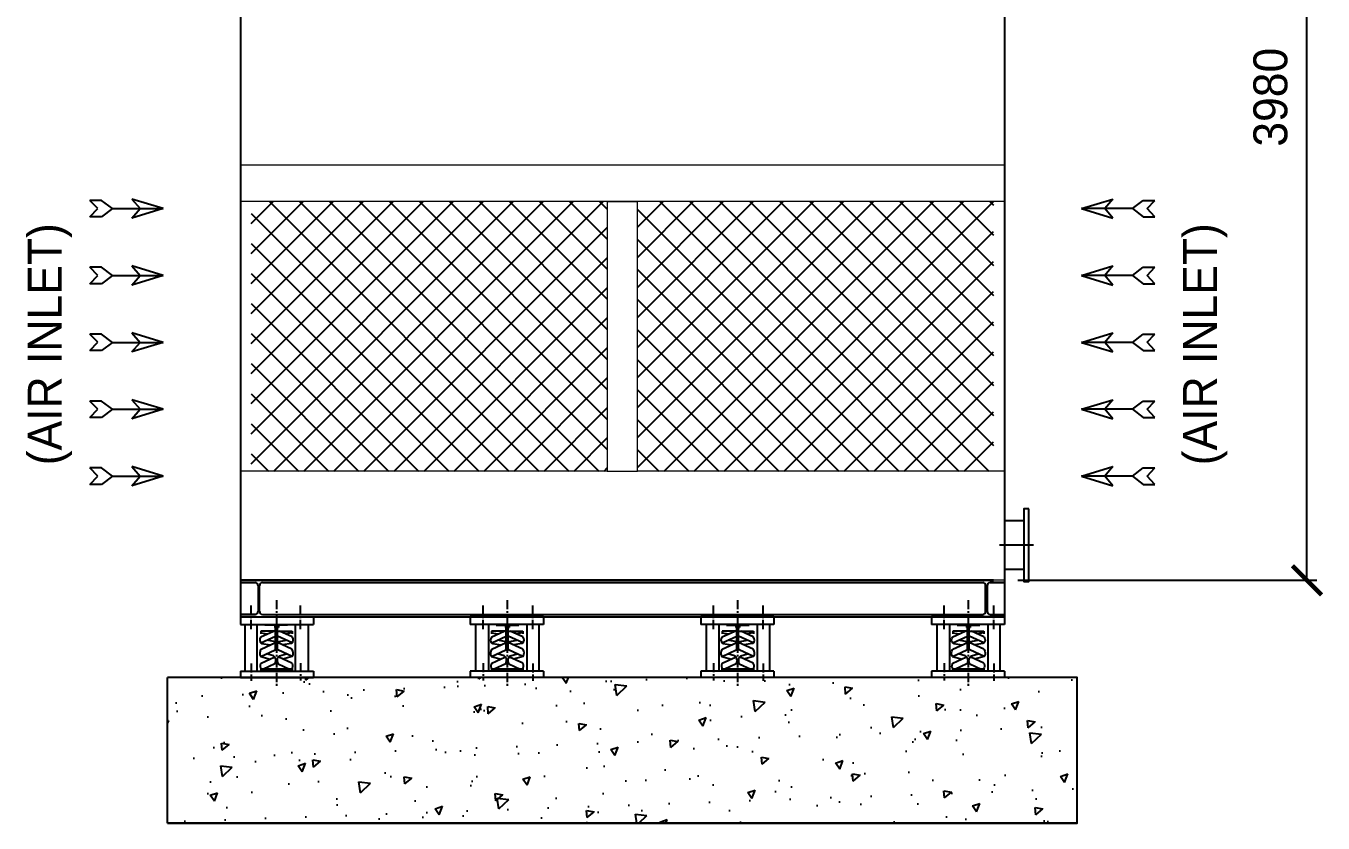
# Model space of a CAD drawing. Header units: millimetres. Extents: x 123437 to 162203, y 20795 to 41590.
# Drawn here: x 137686 to 143034, y 25671 to 28954 of the extents above; entities that cross this region are included whole.
import ezdxf
from ezdxf.enums import TextEntityAlignment as Align

# ---------------------------------------------------------------- set-up
doc = ezdxf.new("R2010")
doc.units = ezdxf.units.MM
doc.header["$LTSCALE"] = 30
doc.header["$MEASUREMENT"] = 0
doc.linetypes.add('CENTER', pattern=[2, 1.25, -0.25, 0.25, -0.25])
doc.layers.get('0').update_dxf_attribs({"linetype": 'CONTINUOUS'})
doc.layers.get('DEFPOINTS').update_dxf_attribs({"color": 143, "linetype": 'CONTINUOUS'})
for name, color, linetype in [('4', 2, 'CONTINUOUS'), ('center', 1, 'CENTER'), ('L1_', 7, 'CONTINUOUS'), ('냉각탑_dim', 1, 'CONTINUOUS'), ('냉각탑_text', 3, 'CONTINUOUS'), ('냉각탑_기초', 23, 'CONTINUOUS'), ('냉각탑_찬넬방진', 1, 'CONTINUOUS')]:
    doc.layers.add(name, color=color, linetype=linetype)
doc.styles.add('HY울릉도L', font='')
doc.styles.add('돋움', font='')
doc.styles.get('HY울릉도L').set_extended_font_data('HY울릉도L')
doc.styles.get('돋움').set_extended_font_data('Dotum')
doc.dimstyles.new('성지DIM', dxfattribs={"dimtxt": 3.5, "dimasz": 3, "dimexe": 1, "dimexo": 2.5, "dimgap": 2, "dimtad": 1, "dimdec": 0, "dimzin": 3, "dimdsep": 46, "dimtxsty": 'HY울릉도L', "dimblk": 'ARCHTICK', "dimcen": -2, "dimclrd": 256, "dimclre": 256, "dimclrt": 7, "dimadec": 0, "dimazin": 0, "dimtfac": 1, "dimtdec": 0, "dimtofl": 0, "dimtmove": 0, "dimatfit": 3, "dimfxl": 0, "dimtolj": 1, "dimtzin": 0, "dimlwe": -1, "dimarcsym": 0})

# ---------------------------------------------------------------- blocks, each defined once
blk = doc.blocks.new('sdfghj')
at = {"layer": '4', "color": 3, "linetype": 'CENTER'}
blk.add_line((77432.1, -35928.4), (77432.1, -36281.4), dxfattribs=at)
at = {"layer": 'L1_', "color": 1, "linetype": 'CENTER'}
for p, q in [((77327, -36047.5), (77327, -35948.7)), ((77531.4, -36047.5), (77531.4, -35948.7)), ((77327, -36189.1), (77327, -36261.1)), ((77531.4, -36188), (77531.4, -36260))]:
    blk.add_line(p, q, dxfattribs=at)
at = {"layer": 'L1_', "color": 2, "linetype": 'Continuous'}
for p, q in [((77282.9, -35996.6), (77282.9, -36028.9)), ((77282.9, -35996.6), (77584.3, -35996.6)), ((77282.9, -36028.9), (77584.3, -36028.9)), ((77301.5, -36028.9), (77351.4, -36028.9)), ((77301.5, -36028.9), (77301.5, -36221.7)), ((77351.4, -36028.9), (77351.4, -36221.7)), ((77383.9, -36028.9), (77383.9, -36031.2)), ((77477.4, -36031.2), (77383.9, -36031.2)), ((77424.6, -36031.2), (77424.6, -36041.1)), ((77439.7, -36041.1), (77424.6, -36041.1)), ((77428.3, -36129.5), (77428.3, -36041.1)), ((77435.9, -36129.8), (77435.9, -36041.1)), ((77439.7, -36031.2), (77439.7, -36041.1)), ((77477.4, -36028.9), (77477.4, -36031.2)), ((77509.3, -36028.9), (77562.2, -36028.9)), ((77509.3, -36028.9), (77509.3, -36221.1)), ((77562.2, -36028.9), (77562.2, -36221.1)), ((77584.3, -35996.6), (77584.3, -36028.9)), ((77367.4, -36056.2), (77367.4, -36067.8)), ((77427.8, -36056.2), (77367.4, -36056.2)), ((77367.4, -36062.9), (77394.5, -36067.7)), ((77367.7, -36104.6), (77428.3, -36076.7)), ((77367.9, -36079.9), (77419.4, -36056.2)), ((77428.3, -36099.6), (77392.9, -36093.4)), ((77496, -36104.6), (77435.8, -36076.9)), ((77435.9, -36056.2), (77496.3, -36056.2)), ((77437.6, -36056.2), (77435.9, -36056.2)), ((77436, -36099.5), (77471.4, -36093.3)), ((77495.8, -36079.9), (77444.2, -36056.2)), ((77496.3, -36062.9), (77469.1, -36067.7)), ((77496.3, -36056.2), (77496.3, -36067.8)), ((77301.5, -36120), (77301.5, -36221.1)), ((77351.4, -36120), (77351.4, -36221.1)), ((77367.1, -36160.1), (77426.2, -36132.8)), ((77368.2, -36130.5), (77428.3, -36102.8)), ((77370.4, -36106.4), (77406.8, -36112.8)), ((77428.3, -36129.5), (77435.9, -36129.5)), ((77495.4, -36130.5), (77435.9, -36103.1)), ((77496.6, -36160.1), (77438, -36133.1)), ((77493.3, -36106.4), (77456.9, -36112.8)), ((77509.3, -36120), (77509.3, -36221.1)), ((77562.2, -36120), (77562.2, -36221.1)), ((77366.9, -36160.2), (77406, -36171.2)), ((77368.3, -36188.6), (77422.1, -36163.7)), ((77425.3, -36191.3), (77378.3, -36212.9)), ((77419.2, -36158.2), (77391.1, -36149)), ((77438.4, -36191.3), (77485.3, -36212.9)), ((77495.4, -36188.6), (77441.5, -36163.7)), ((77444.5, -36158.2), (77472.5, -36149)), ((77496.8, -36160.2), (77457.6, -36171.2)), ((77282.9, -36221.1), (77584.3, -36221.1)), ((77282.9, -36221.1), (77282.9, -36246.6)), ((77282.9, -36246.6), (77584.3, -36246.6)), ((77367.4, -36210.4), (77367.4, -36221.1)), ((77494.5, -36212.9), (77367.4, -36212.9)), ((77367.4, -36212.9), (77492.8, -36212.9)), ((77496.3, -36212.9), (77368, -36212.9)), ((77369.1, -36212.9), (77496.9, -36212.9)), ((77496.9, -36209.5), (77496.9, -36221.1)), ((77584.3, -36221.1), (77584.3, -36246.6))]:
    blk.add_line(p, q, dxfattribs=at)
for centre, radius, start, end in [((77381, -36092.2), 18.3, 142.4554, 226.9466), ((77369.4, -36083.2), 3.63, 114.7395, 142.4554), ((77482.7, -36092.2), 18.3, 313.0534, 37.5446), ((77494.3, -36083.2), 3.63, 37.5446, 65.2605), ((77394, -36147.3), 31.4, 150.8406, 199.726), ((77369.7, -36133.8), 3.63, 114.7395, 150.8406), ((77371, -36102.9), 3.63, 226.9466, 260.1342), ((77424.7, -36129.5), 3.63, 294.7395, 0), ((77439.5, -36129.8), 3.63, 180, 245.2605), ((77492.7, -36102.9), 3.63, 279.8658, 313.0534), ((77493.9, -36133.8), 3.63, 29.1594, 65.2605), ((77469.6, -36147.3), 31.4, 340.274, 29.1594), ((77367.9, -36156.7), 3.63, 199.726, 254.389), ((77385.8, -36199.6), 21.4, 154.2564, 218.822), ((77369.8, -36191.9), 3.63, 114.7395, 154.2564), ((77418.1, -36161.6), 3.63, 294.7395, 71.8917), ((77423.6, -36167), 3.63, 22.2631, 114.7395), ((77399.9, -36176.7), 29.3, 330.1371, 22.2631), ((77463.7, -36176.7), 29.3, 157.7369, 209.8629), ((77440, -36167), 3.63, 65.2605, 157.7369), ((77445.6, -36161.6), 3.63, 108.1083, 245.2605), ((77477.9, -36199.6), 21.4, 321.178, 25.7436), ((77493.9, -36191.9), 3.63, 25.7436, 65.2605), ((77495.8, -36156.7), 3.63, 285.611, 340.274)]:
    blk.add_arc(centre, radius, start, end, dxfattribs=at)
blk = doc.blocks.new('_ArchTick')
at = {"color": 0, "linetype": 'ByBlock', "const_width": 0.15}
blk.add_lwpolyline([(-0.5, -0.5), (0.5, 0.5)], dxfattribs=at)
blk = doc.blocks.new('*D32')
at = {"layer": 'DEFPOINTS', "color": 0, "transparency": 16777216}
for p in [(141675.4, 30650.6), (142967.5, 30650.6), (141675.4, 26670.6)]:
    blk.add_point(p, dxfattribs=at)
at = {"layer": '냉각탑_dim', "transparency": 16777216}
for p, q in [((141775.4, 30650.6), (143007.5, 30650.6)), ((141775.4, 26670.6), (143007.5, 26670.6))]:
    blk.add_line(p, q, dxfattribs=at)
at = {"layer": '냉각탑_dim', "lineweight": -2, "transparency": 16777216}
blk.add_line((142967.5, 26670.6), (142967.5, 30650.6), dxfattribs=at)
at = {"layer": '냉각탑_dim', "lineweight": -2, "transparency": 16777216, "xscale": 120, "yscale": 120, "zscale": 120}
for p, rotation in [((142967.5, 30650.6), 90), ((142967.5, 26670.6), 270)]:
    blk.add_blockref('_ArchTick', p, dxfattribs=dict(at, rotation=rotation))
at = {"layer": '냉각탑_dim', "color": 7, "transparency": 16777216, "insert": (142817.5, 28660.6), "char_height": 140, "attachment_point": 5, "rotation": 90, "style": 'HY울릉도L'}
blk.add_mtext('\\A1;3980', dxfattribs=at)
blk = doc.blocks.new('화살표 IN OUT')
at = {"layer": '냉각탑_dim'}
for p, q in [((-322.7, 43), (-383.9, 43)), ((-343.1, 0.5), (-383.9, 43)), ((-383.9, -43), (-343.1, 0.5)), ((-266.4, 0), (-322.7, 43)), ((-266.4, 0), (-322.7, -43)), ((-266.4, 0), (0, 0)), ((-163.5, 50), (-121.5, 0)), ((0, 0), (-163.5, 50)), ((-163.5, -50), (-121.5, 0)), ((0, 0), (-163.5, -50)), ((-322.7, -43), (-383.9, -43))]:
    blk.add_line(p, q, dxfattribs=at)
blk = doc.blocks.new('A$C226D569F')
at = {"layer": '냉각탑_기초', "ltscale": 30}
h = blk.add_hatch(dxfattribs=at)
h.set_pattern_fill('AR-CONC', color=256, scale=50, angle=-90, style=0)
h.set_pattern_definition([(40, (117875.86, -570.8), (-31.3761, 358.6301), [37.5, -412.5]), (95, (117875.86, -570.8), (376.0961, -69.3757), [30, -330]), (349.54856, (117873.25, -540.92), (344.72, 289.2544), [31.8701, -350.571]), (43.8158, (117975.86, -570.8), (-82.7596, 533.6207), [56.25, -618.75]), (353.36436, (117968.97, -526.34), (487.0593, 467.331), [47.8052, -525.857]), (98.81584, (117975.86, -570.8), (487.0593, 467.331), [45, -495]), (69, (117950.86, -520.8), (-201.30945, 298.4535), [37.5, -412.5]), (124, (117950.86, -520.8), (362.575, 121.6577), [30, -330]), (18.54856, (117934.1, -495.94), (161.2656, 420.1112), [31.8701, -350.571]), (52.5, (117875.86, -570.81), (166.44693, 6.07993), [0, -326, 0, -335, 0, -331.25]), (82.5, (117875.86, -570.8), (197.20586, 131.53477), [0, -191, 0, -318.5, 0, -126.25]), (122.5, (117875.86, -682.31), (-11.27744, 266.91122), [0, -125, 0, -390, 0, -517.5]), (132.5, (117875.86, -732.3), (50.0525, 291.5931), [0, -162.5, 0, -259, 0, -367.5])])
h.paths.add_polyline_path([(0, 0), (0, 600), (3750, 600), (3750, 0)])
for p, q in [((0, 0), (0, 600)), ((3750, 0), (0, 0))]:
    blk.add_line(p, q, dxfattribs=at)
blk.add_lwpolyline([(0, 0), (3750, 0), (3750, 600), (0, 600)], dxfattribs=at)
blk = doc.blocks.new('fsadvwefvwefv')
at = {"layer": '4', "color": 3, "linetype": 'CENTER'}
blk.add_line((147940.1, 26677.4), (147940.1, 26324.4), dxfattribs=at)
at = {"layer": 'L1_', "color": 1, "linetype": 'CENTER'}
for p, q in [((147840.9, 26558.3), (147840.9, 26657)), ((148045.2, 26558.3), (148045.2, 26657)), ((147840.9, 26417.8), (147840.9, 26345.8)), ((148045.2, 26416.6), (148045.2, 26344.6))]:
    blk.add_line(p, q, dxfattribs=at)
at = {"layer": 'L1_', "color": 2, "linetype": 'Continuous'}
for p, q in [((147788, 26609.2), (147788, 26576.9)), ((148089.4, 26609.2), (147788, 26609.2)), ((148089.4, 26576.9), (147788, 26576.9)), ((147862.9, 26576.9), (147810.1, 26576.9)), ((147810.1, 26576.9), (147810.1, 26384.7)), ((147862.9, 26576.9), (147862.9, 26384.7)), ((147894.9, 26576.9), (147894.9, 26574.6)), ((147988.3, 26576.9), (147988.3, 26574.6)), ((148070.8, 26576.9), (148020.9, 26576.9)), ((148020.9, 26576.9), (148020.9, 26384.1)), ((148070.8, 26576.9), (148070.8, 26384.1)), ((148089.4, 26609.2), (148089.4, 26576.9)), ((147876, 26549.6), (147876, 26538)), ((147936.4, 26549.6), (147876, 26549.6)), ((147876, 26542.8), (147903.1, 26538.1)), ((147876.3, 26501.1), (147936.4, 26528.9)), ((147876.5, 26525.8), (147928, 26549.6)), ((147894.9, 26574.6), (147988.3, 26574.6)), ((147932.6, 26574.6), (147932.6, 26564.7)), ((147932.6, 26564.7), (147947.7, 26564.7)), ((147934.6, 26549.6), (147936.4, 26549.6)), ((147936.4, 26476), (147936.4, 26564.7)), ((147943.9, 26476.3), (147943.9, 26564.7)), ((148004.6, 26501.1), (147943.9, 26529.1)), ((147944.5, 26549.6), (148004.9, 26549.6)), ((147947.7, 26574.6), (147947.7, 26564.7)), ((148004.4, 26525.8), (147952.8, 26549.6)), ((148004.9, 26542.8), (147977.8, 26538.1)), ((148004.9, 26549.6), (148004.9, 26538)), ((147810.1, 26485.7), (147810.1, 26384.7)), ((147862.9, 26485.7), (147862.9, 26384.7)), ((147875.7, 26445.7), (147934.3, 26472.7)), ((147876.8, 26475.3), (147936.4, 26502.7)), ((147879, 26499.3), (147915.4, 26493)), ((147936.3, 26506.3), (147900.9, 26512.5)), ((147943.9, 26476.2), (147936.4, 26476.2)), ((147943.9, 26506.2), (147979.4, 26512.4)), ((148004, 26475.3), (147943.9, 26503)), ((148005.2, 26445.7), (147946, 26473)), ((148001.9, 26499.3), (147965.5, 26493)), ((148020.9, 26485.7), (148020.9, 26384.7)), ((148070.8, 26485.7), (148070.8, 26384.7)), ((147875.5, 26445.5), (147914.6, 26434.6)), ((147876.9, 26417.2), (147930.7, 26442)), ((147927.8, 26447.6), (147899.7, 26456.8)), ((148004, 26417.2), (147950.1, 26442)), ((147953.1, 26447.6), (147981.2, 26456.8)), ((148005.4, 26445.5), (147966.3, 26434.6)), ((148089.4, 26384.7), (147788, 26384.7)), ((147788, 26384.7), (147788, 26359.2)), ((147875.4, 26396.3), (147875.4, 26384.7)), ((148003.2, 26392.8), (147875.4, 26392.8)), ((147876, 26392.8), (148004.3, 26392.8)), ((147877.7, 26392.8), (148004.9, 26392.8)), ((148004.9, 26392.8), (147879.5, 26392.8)), ((147933.9, 26414.5), (147886.9, 26392.8)), ((147947, 26414.5), (147993.9, 26392.8)), ((148004.9, 26395.3), (148004.9, 26384.7)), ((148089.4, 26384.7), (148089.4, 26359.2)), ((148089.4, 26359.2), (147788, 26359.2))]:
    blk.add_line(p, q, dxfattribs=at)
for centre, radius, start, end in [((147889.6, 26513.6), 18.3, 142.4554, 226.9466), ((147878, 26522.5), 3.63, 114.7395, 142.4554), ((147991.3, 26513.6), 18.3, 313.0534, 37.5446), ((148002.9, 26522.5), 3.63, 37.5446, 65.2605), ((147902.6, 26458.4), 31.4, 150.8406, 199.726), ((147878.4, 26472), 3.63, 114.7395, 150.8406), ((147879.6, 26502.9), 3.63, 226.9466, 260.1342), ((147932.7, 26476), 3.63, 294.7395, 0), ((147947.6, 26476.3), 3.63, 180, 245.2605), ((148001.3, 26502.9), 3.63, 279.8658, 313.0534), ((148002.5, 26472), 3.63, 29.1594, 65.2605), ((147978.2, 26458.4), 31.4, 340.274, 29.1594), ((147876.5, 26449), 3.63, 199.726, 254.389), ((147878.4, 26413.9), 3.63, 114.7395, 154.2564), ((147926.7, 26444.1), 3.63, 294.7395, 71.8917), ((147932.3, 26438.7), 3.63, 22.2631, 114.7395), ((147908.5, 26429), 29.3, 330.1371, 22.2631), ((147972.3, 26429), 29.3, 157.7369, 209.8629), ((147948.6, 26438.7), 3.63, 65.2605, 157.7369), ((147954.2, 26444.1), 3.63, 108.1083, 245.2605), ((148002.5, 26413.9), 3.63, 25.7436, 65.2605), ((148004.4, 26449), 3.63, 285.611, 340.274), ((147894.4, 26406.2), 21.4, 154.2564, 218.822), ((147986.5, 26406.2), 21.4, 321.178, 25.7436)]:
    blk.add_arc(centre, radius, start, end, dxfattribs=at)
at = {"layer": '냉각탑_기초', "ltscale": 30}
blk.add_line((147980, 26355.5), (147980, 26355.5), dxfattribs=at)

msp = doc.modelspace()

# ---------------------------------------------------------------- hatches: boundary and pattern name
at = {"ltscale": 500}
h = msp.add_hatch(dxfattribs=at)
h.set_pattern_fill('ANSI37', color=256, scale=700)
h.set_pattern_definition([(45, (-49083.31, 19870.49), (-61.871843, 61.871843), []), (135, (-49083.31, 19870.49), (-61.871843, -61.871843), [])])
h.paths.add_polyline_path([(138615.4, 28230.6), (138615.4, 27120.6), (140082.9, 27120.6), (140082.9, 28230.6)])
h.paths.add_polyline_path([(141675.4, 27120.6), (141675.4, 28230.6), (140207.9, 28230.6), (140207.9, 27120.6)])

# ---------------------------------------------------------------- linework, layer by layer
for p, q in [((138570.4, 30650.6), (138570.4, 26670.6)), ((141720.4, 30650.6), (141720.4, 26670.6)), ((141675.4, 26670.6), (138570.4, 26670.6))]:
    msp.add_line(p, q, dxfattribs=at)
at = {"lineweight": 18, "ltscale": 500}
for p, q in [((141720.4, 28380.6), (138570.4, 28380.6)), ((141720.4, 28230.6), (138570.4, 28230.6)), ((140082.9, 28230.6), (140207.9, 28230.6)), ((140082.9, 28230.6), (140082.9, 27120.6)), ((140207.9, 27120.6), (140207.9, 28230.6)), ((140082.9, 27120.6), (138570.4, 27120.6)), ((140082.9, 27120.6), (140207.9, 27120.6)), ((141720.4, 27120.6), (140207.9, 27120.6)), ((141720.4, 26670.6), (138570.4, 26670.6))]:
    msp.add_line(p, q, dxfattribs=at)
at = {"color": 3}
for p, q in [((141800.4, 26915.6), (141720.4, 26915.6)), ((141800.4, 26715.6), (141720.4, 26715.6))]:
    msp.add_line(p, q, dxfattribs=at)
msp.add_lwpolyline([(141820.4, 26965.6), (141800.4, 26965.6), (141800.4, 26665.6), (141820.4, 26665.6)], close=True, dxfattribs=at)
at = {"layer": 'center', "linetype": 'CENTER', "ltscale": 50}
msp.add_line((141840.4, 26815.6), (141700.4, 26815.6), dxfattribs=at)
at = {"layer": '냉각탑_찬넬방진', "ltscale": 500}
for p, q in [((138570.4, 26670.6), (138570.4, 26520.6)), ((138570.4, 26670.6), (141675.4, 26670.6)), ((138570.4, 26660.9), (138631.3, 26660.9)), ((138570.4, 26660.9), (138631.3, 26660.9)), ((138661.3, 26660.9), (141630.9, 26660.9)), ((141660.9, 26660.9), (141720.4, 26660.9)), ((141660.9, 26660.9), (141720.4, 26660.9)), ((138570.4, 26530.4), (138631.3, 26530.4)), ((138661.3, 26530.4), (141630.9, 26530.4)), ((141660.9, 26530.4), (141720.4, 26530.4)), ((141660.9, 26530.4), (141720.4, 26530.4)), ((138570.4, 26520.6), (141720.4, 26520.6))]:
    msp.add_line(p, q, dxfattribs=at)
at = {"layer": '냉각탑_찬넬방진'}
for p, q in [((138571.8, 26660.9), (138631.8, 26660.9)), ((138643.3, 26648.9), (138643.3, 26542.4)), ((138649.3, 26542.4), (138649.3, 26648.9)), ((141642.9, 26542.4), (141642.9, 26648.9)), ((141648.9, 26648.9), (141648.9, 26542.4)), ((141720.4, 26660.9), (141660.9, 26660.9)), ((141720.4, 26670.6), (141720.4, 26520.6)), ((138631.3, 26530.4), (138571.3, 26530.4)), ((141660.9, 26530.4), (141720.4, 26530.4))]:
    msp.add_line(p, q, dxfattribs=at)
for centre, start, end in [((138631.3, 26648.9), 0, 90), ((138661.3, 26648.9), 90, 180), ((141630.9, 26648.9), 0, 90), ((141660.9, 26648.9), 90, 180), ((138631.3, 26542.4), 270, 0), ((138661.3, 26542.4), 180, 270), ((141630.9, 26542.4), 270, 0), ((141660.9, 26542.4), 180, 270)]:
    msp.add_arc(centre, 12, start, end, dxfattribs=at)

# ---------------------------------------------------------------- block references
at = {"color": 0, "linetype": 'Continuous'}
msp.add_blockref('sdfghj', (61287.5, 62517.2), dxfattribs=at)
for p in [(-8269.7, -88.6), (-7319.7, -88.6)]:
    msp.add_blockref('fsadvwefvwefv', p)
at = {"color": 0, "linetype": 'Continuous', "xscale": -1}
msp.add_blockref('sdfghj', (219003.3, 62517.2), dxfattribs=at)
at = {"ltscale": 500}
msp.add_blockref('A$C226D569F', (138270.4, 25670.6), dxfattribs=at)
at = {"layer": '냉각탑_dim', "yscale": 0.7874999999985448, "zscale": 0.7875}
for p, xscale in [((138252.4, 28201.9), 0.7875000000021828), ((142038.4, 28201.9), -0.7875000000021828), ((138252.4, 27926.3), 0.7875000000021828), ((142038.4, 27926.3), -0.7875000000021828), ((138252.4, 27650.6), 0.7875000000021828), ((142038.4, 27650.6), -0.7875000000021828), ((138252.4, 27375), 0.7875000000021828), ((142038.4, 27375), -0.7875000000021828), ((138252.4, 27099.4), 0.7875000000021828), ((142038.4, 27099.4), -0.7875000000021828)]:
    msp.add_blockref('화살표 IN OUT', p, dxfattribs=dict(at, xscale=xscale))

# ---------------------------------------------------------------- texts
at = {"layer": '냉각탑_text', "style": '돋움'}
for p in [(137763.9, 27643.1), (142526.5, 27643.1)]:
    msp.add_text('(AIR INLET)', height=140, rotation=90, dxfattribs=at).set_placement(p, align=Align.MIDDLE_CENTER)

# ---------------------------------------------------------------- dimensions: what is measured, and where the dimension line sits
at = {"layer": '냉각탑_dim'}
dim = msp.add_linear_dim(base=(142967.5, 30650.6), p1=(141675.4, 26670.6), p2=(141675.4, 30650.6), angle=90, dimstyle='성지DIM', override={"dimscale": 40}, dxfattribs=at)
dim.commit()
dim.dimension.update_dxf_attribs({"geometry": '*D32', "text_midpoint": (142817.5, 28660.6)})

doc.saveas('drawing.dxf')
